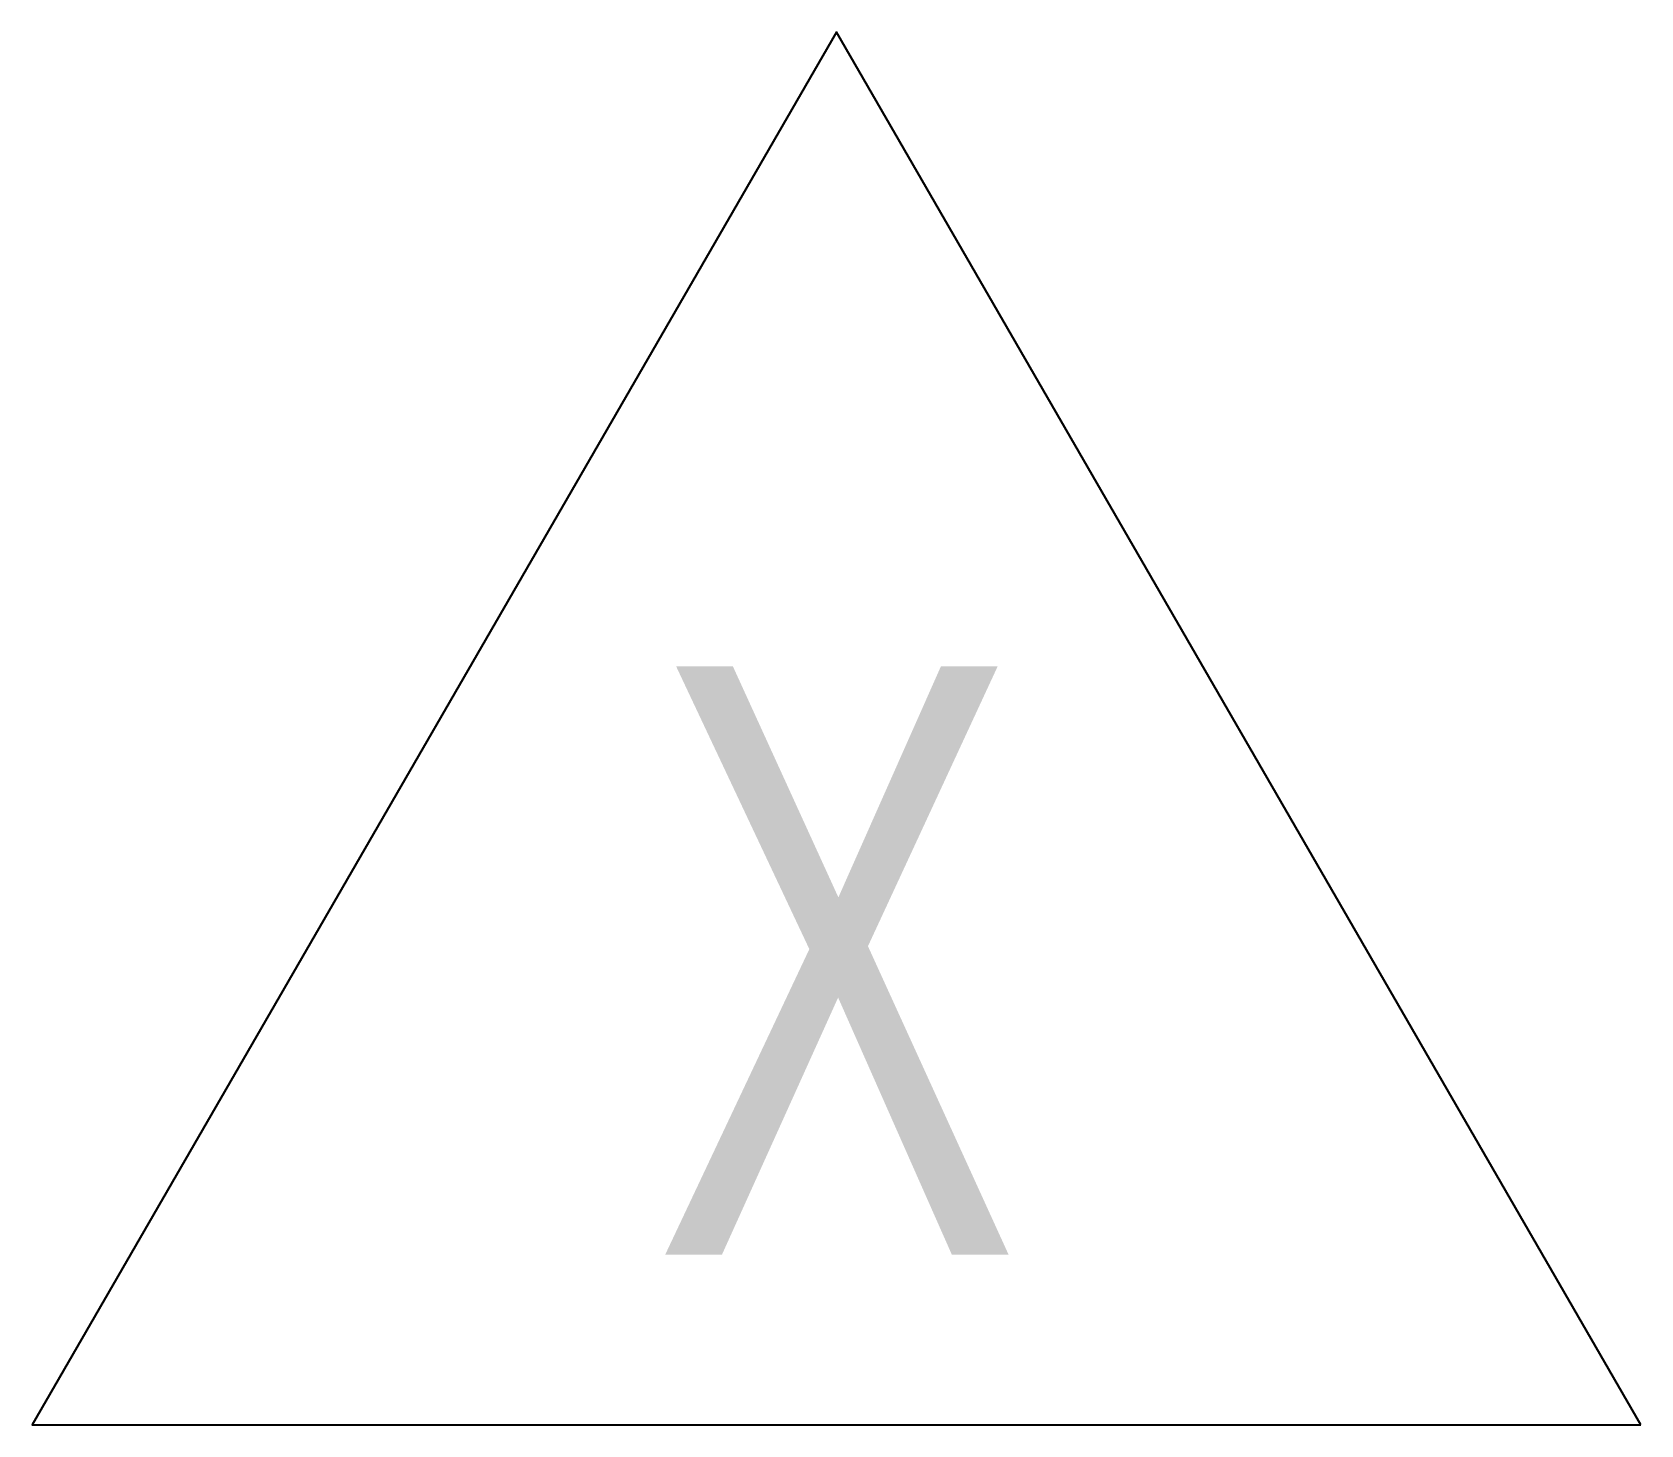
# Model space of a CAD drawing. Header units: inches. Extents: x -1.37 to 1.37, y -0.79 to 1.58.
import ezdxf
from ezdxf.enums import TextEntityAlignment as Align

# ---------------------------------------------------------------- set-up
doc = ezdxf.new("R2010")
doc.units = ezdxf.units.IN
doc.header["$MEASUREMENT"] = 0

# ---------------------------------------------------------------- blocks, each defined once
blk = doc.blocks.new('Revision Tag')
at = {"flags": 128}
blk.add_lwpolyline([(1.3669, -0.7892), (0, 1.5783), (-1.3669, -0.7892)], close=True, dxfattribs=at)
at = {"width": 0.7}
blk.add_attdef('REV-NUM', text='', height=1, dxfattribs=at).set_placement((0, 0), align=Align.MIDDLE_CENTER)

msp = doc.modelspace()

# ---------------------------------------------------------------- block references
msp.add_blockref('Revision Tag', (0, 0)).add_auto_attribs({'REV-NUM': 'X'})

doc.saveas('drawing.dxf')
